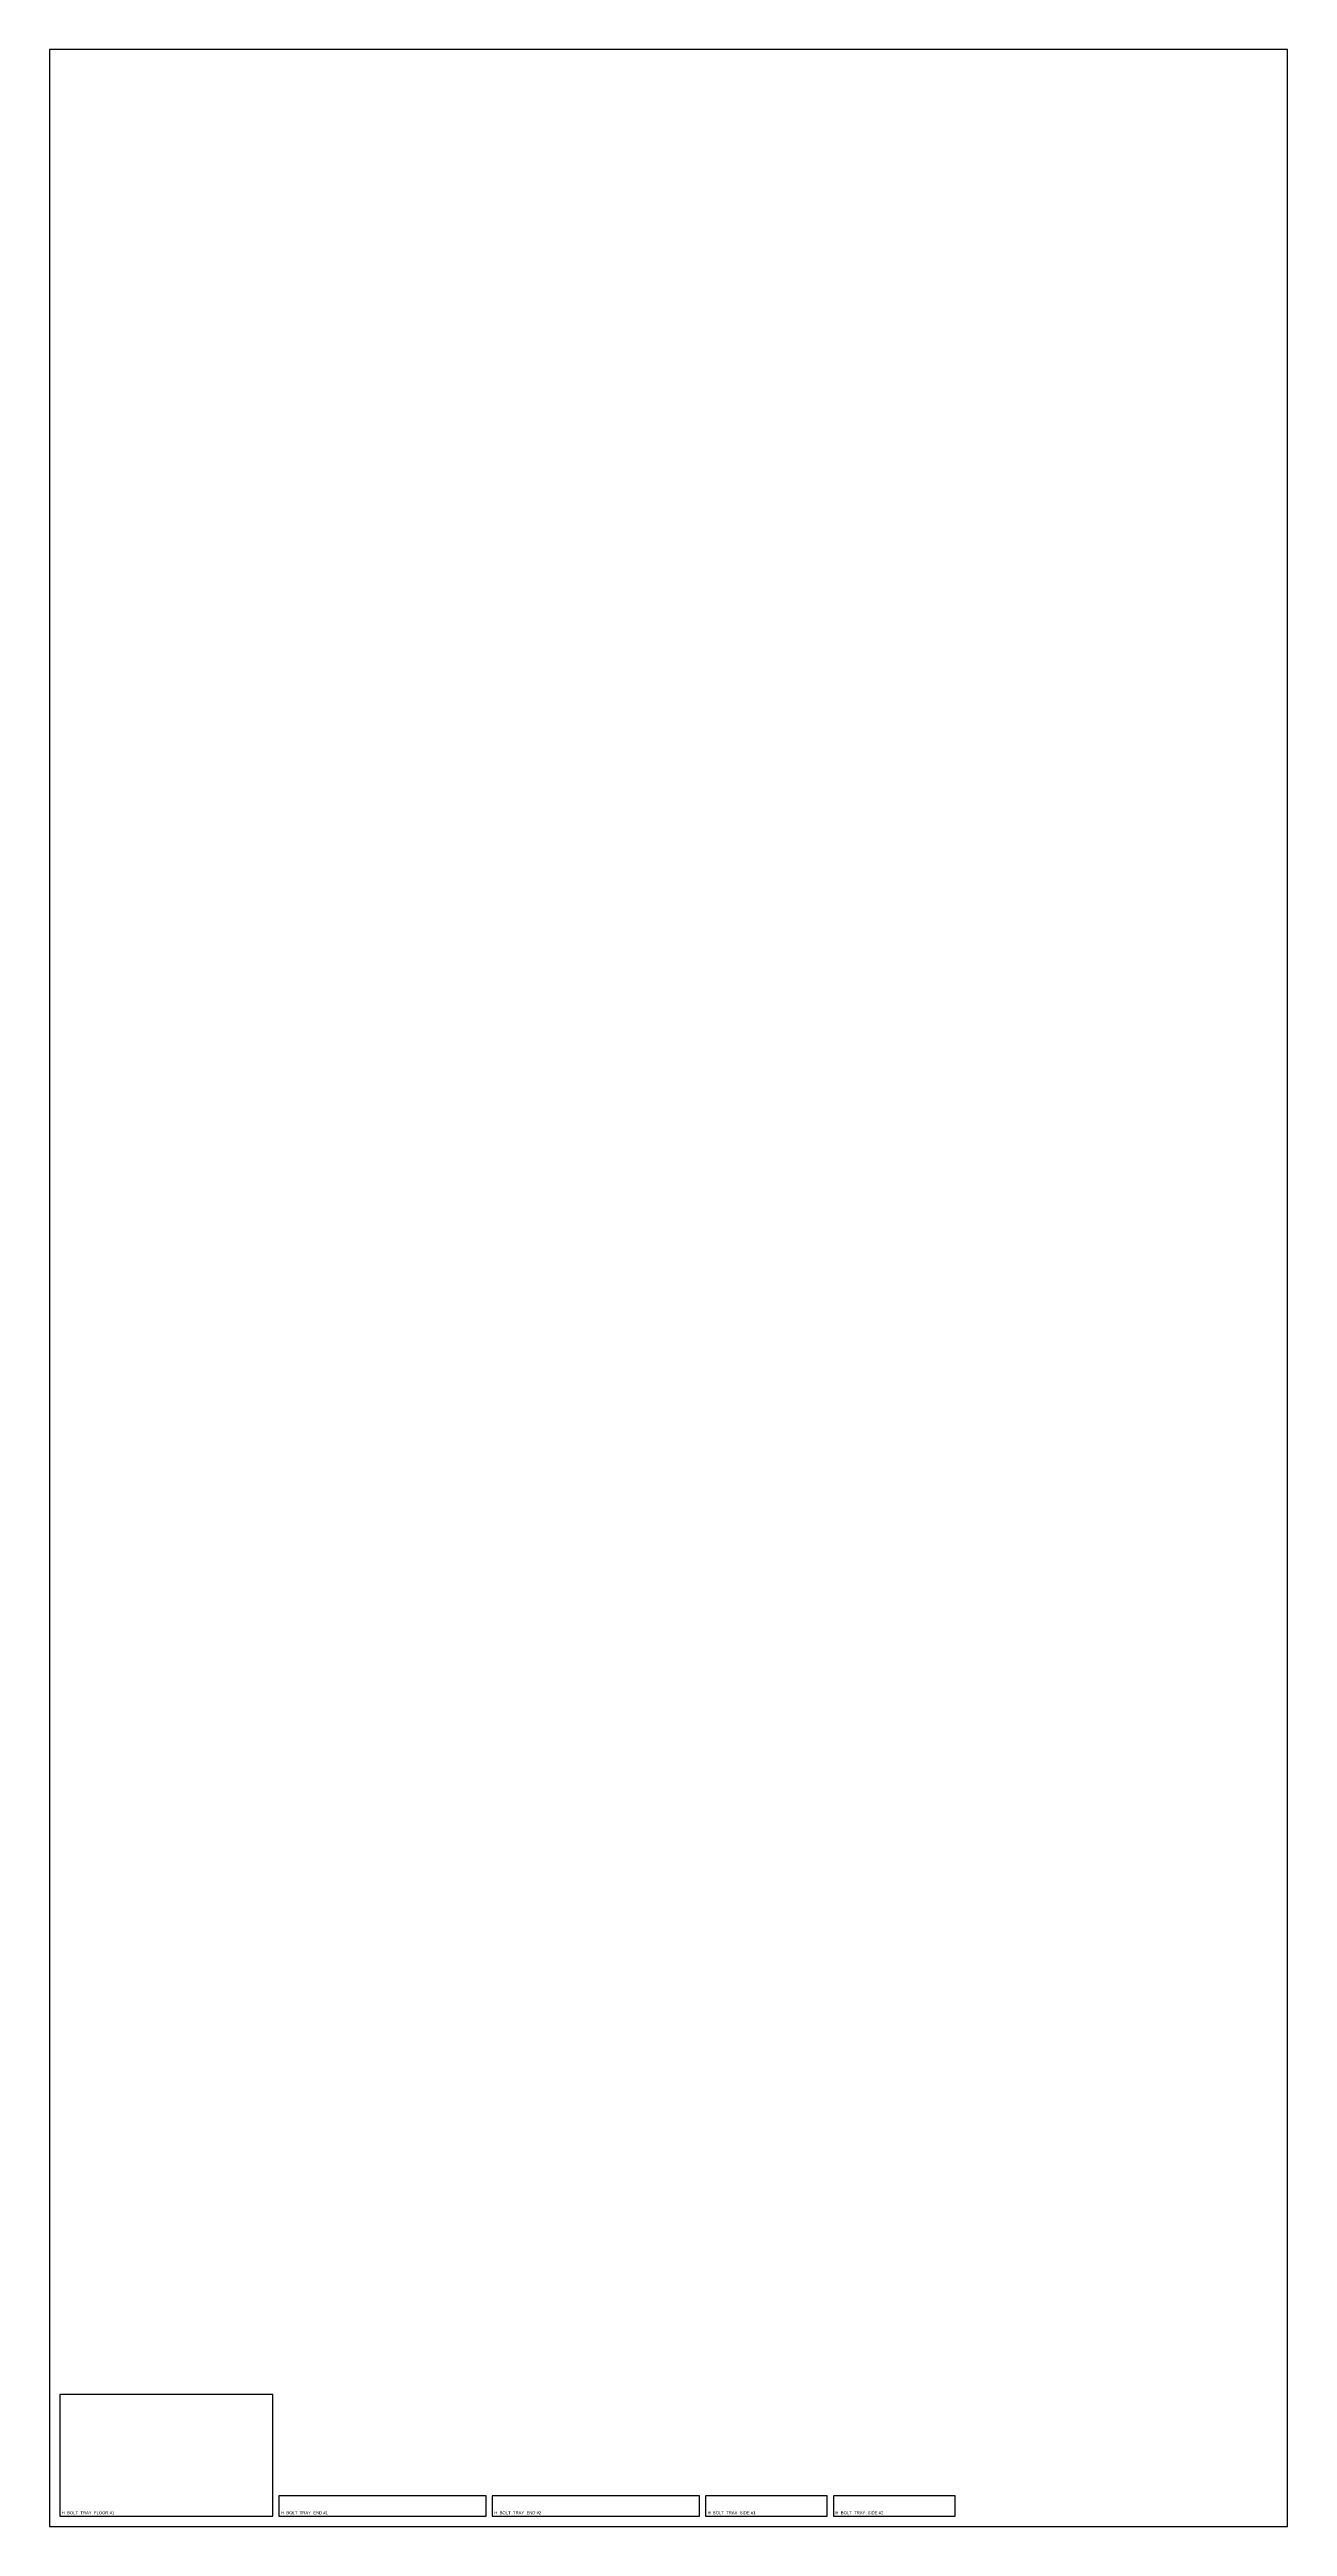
# Model space of a CAD drawing. Header units: millimetres. Extents: x 0 to 1219, y 0 to 2438.
import ezdxf

# ---------------------------------------------------------------- set-up
doc = ezdxf.new("R2010")
doc.units = ezdxf.units.MM
for name, color, linetype in [('CUT_OUTER', 7, 'Continuous'), ('PART_MARK_NO_CUT', 7, 'Continuous'), ('STOCK_NO_CUT', 7, 'Continuous')]:
    doc.layers.add(name, color=color, linetype=linetype)

msp = doc.modelspace()

# ---------------------------------------------------------------- linework, layer by layer
at = {"layer": 'CUT_OUTER'}
for points in [[(10, 10), (220, 10), (220, 130), (10, 130)], [(226, 10), (430, 10), (430, 30), (226, 30)], [(436, 10), (640, 10), (640, 30), (436, 30)], [(646, 10), (766, 10), (766, 30), (646, 30)], [(772, 10), (892, 10), (892, 30), (772, 30)]]:
    msp.add_lwpolyline(points, close=True, dxfattribs=at)
at = {"layer": 'STOCK_NO_CUT'}
msp.add_lwpolyline([(0, 0), (1219.2, 0), (1219.2, 2438.4), (0, 2438.4)], close=True, dxfattribs=at)

# ---------------------------------------------------------------- texts
at = {"layer": 'PART_MARK_NO_CUT'}
for s, p in [('H_BOLT_TRAY_FLOOR #1', (12, 12)), ('H_BOLT_TRAY_END #1', (228, 12)), ('H_BOLT_TRAY_END #2', (438, 12)), ('H_BOLT_TRAY_SIDE #1', (648, 12)), ('H_BOLT_TRAY_SIDE #2', (774, 12))]:
    msp.add_text(s, height=3, dxfattribs=at).set_placement(p)

doc.saveas('drawing.dxf')
